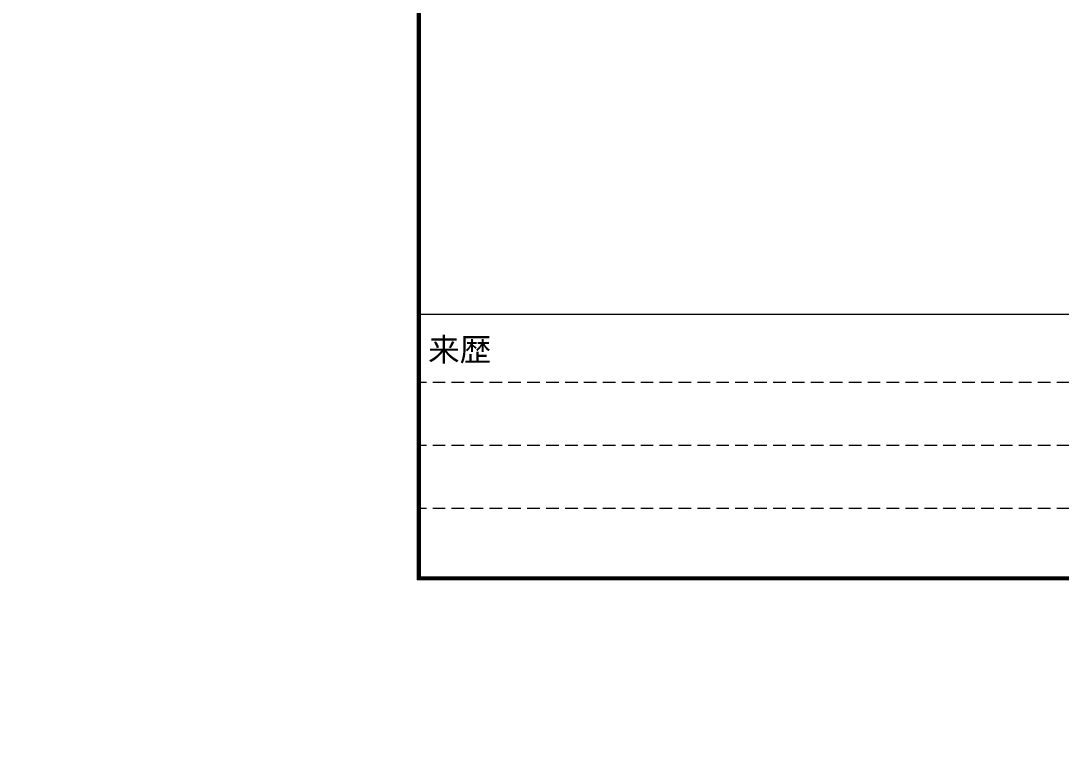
# Model space of a CAD drawing. Units: millimetres, scale not verified. Extents: x -9673 to 7645, y -6713 to 5365.
# Drawn here: x -9673 to -6703, y -6713 to -4624 of the extents above; entities that cross this region are included whole.
import ezdxf
from ezdxf.enums import TextEntityAlignment as Align

# ---------------------------------------------------------------- set-up
doc = ezdxf.new("R2010")
doc.units = ezdxf.units.MM
doc.header["$LTSCALE"] = 30
doc.linetypes.add('DASHED1', pattern=[1.8, 1.2, -0.6])
doc.linetypes.add('DASHED2', pattern=[3, 2, -1])
doc.layers.add('0-0_KUTAI', color=6, linetype='DASHED2', lineweight=25)
doc.layers.add('0-6_SUNPO', color=7, linetype='Continuous', lineweight=25)
doc.styles.add('MS Gothic', font='')
doc.styles.get('MS Gothic').set_extended_font_data('MS Gothic')

msp = doc.modelspace()

# ---------------------------------------------------------------- linework, layer by layer
at = {"layer": '0-0_KUTAI', "color": 7}
msp.add_solid([(-9673.49, -6712.8), (-9673.49, -6712.8), (-9673.49, -6712.8)], dxfattribs=at)
at = {"layer": '0-0_KUTAI', "color": 4}
msp.add_solid([(-9673.49, -6712.8), (-9673.49, -6712.8), (-9673.49, -6712.8)], dxfattribs=at)
at = {"layer": '0-6_SUNPO'}
for p, q in [((-8541.89, 5364.6), (-8541.89, -6220.21)), ((-8541.29, 5364), (-8541.29, -6219.61)), ((-8540.69, 5363.4), (-8540.69, -6219.01)), ((-8540.09, 5362.8), (-8540.09, -6218.41)), ((-8539.49, 5362.2), (-8539.49, -6217.81)), ((-8538.89, 5361.6), (-8538.89, -6217.21)), ((-8538.29, 5361), (-8538.29, -6216.61)), ((-8537.69, 5360.4), (-8537.69, -6216.01)), ((-8537.09, 5359.8), (-8537.09, -6215.41)), ((-8536.49, 5359.2), (-8536.49, -6214.81)), ((-8535.89, 5358.6), (-8535.89, -6214.21)), ((-8535.29, 5358), (-8535.29, -6213.61)), ((-8534.69, 5357.4), (-8534.69, -6213.01)), ((-8534.09, 5356.8), (-8534.09, -6212.41)), ((-8533.49, 5356.2), (-8533.49, -6211.81)), ((-8533.49, -5461.81), (7636.51, -5461.81)), ((7644.91, -6220.21), (-8541.89, -6220.21)), ((7644.31, -6219.61), (-8541.29, -6219.61)), ((7643.71, -6219.01), (-8540.69, -6219.01)), ((7643.11, -6218.41), (-8540.09, -6218.41)), ((7642.51, -6217.81), (-8539.49, -6217.81)), ((7641.91, -6217.21), (-8538.89, -6217.21)), ((7641.31, -6216.61), (-8538.29, -6216.61)), ((7640.71, -6216.01), (-8537.69, -6216.01)), ((7640.11, -6215.41), (-8537.09, -6215.41)), ((7639.51, -6214.81), (-8536.49, -6214.81)), ((7638.91, -6214.21), (-8535.89, -6214.21)), ((7638.31, -6213.61), (-8535.29, -6213.61)), ((7637.71, -6213.01), (-8534.69, -6213.01)), ((7637.11, -6212.41), (-8534.09, -6212.41)), ((-8533.49, -6211.81), (7636.51, -6211.81))]:
    msp.add_line(p, q, dxfattribs=at)
at = {"layer": '0-6_SUNPO', "linetype": 'DASHED1'}
for p, q in [((-523.49, -5656.81), (-8533.49, -5656.81)), ((-523.49, -5836.81), (-8533.49, -5836.81)), ((-523.49, -6016.8), (-8533.49, -6016.8))]:
    msp.add_line(p, q, dxfattribs=at)

# ---------------------------------------------------------------- texts
at = {"layer": '0-6_SUNPO', "style": 'MS Gothic'}
msp.add_text('来歴', height=65.98, dxfattribs=at).set_placement((-8510.47, -5615.34), align=Align.BOTTOM_LEFT)

doc.saveas('drawing.dxf')
